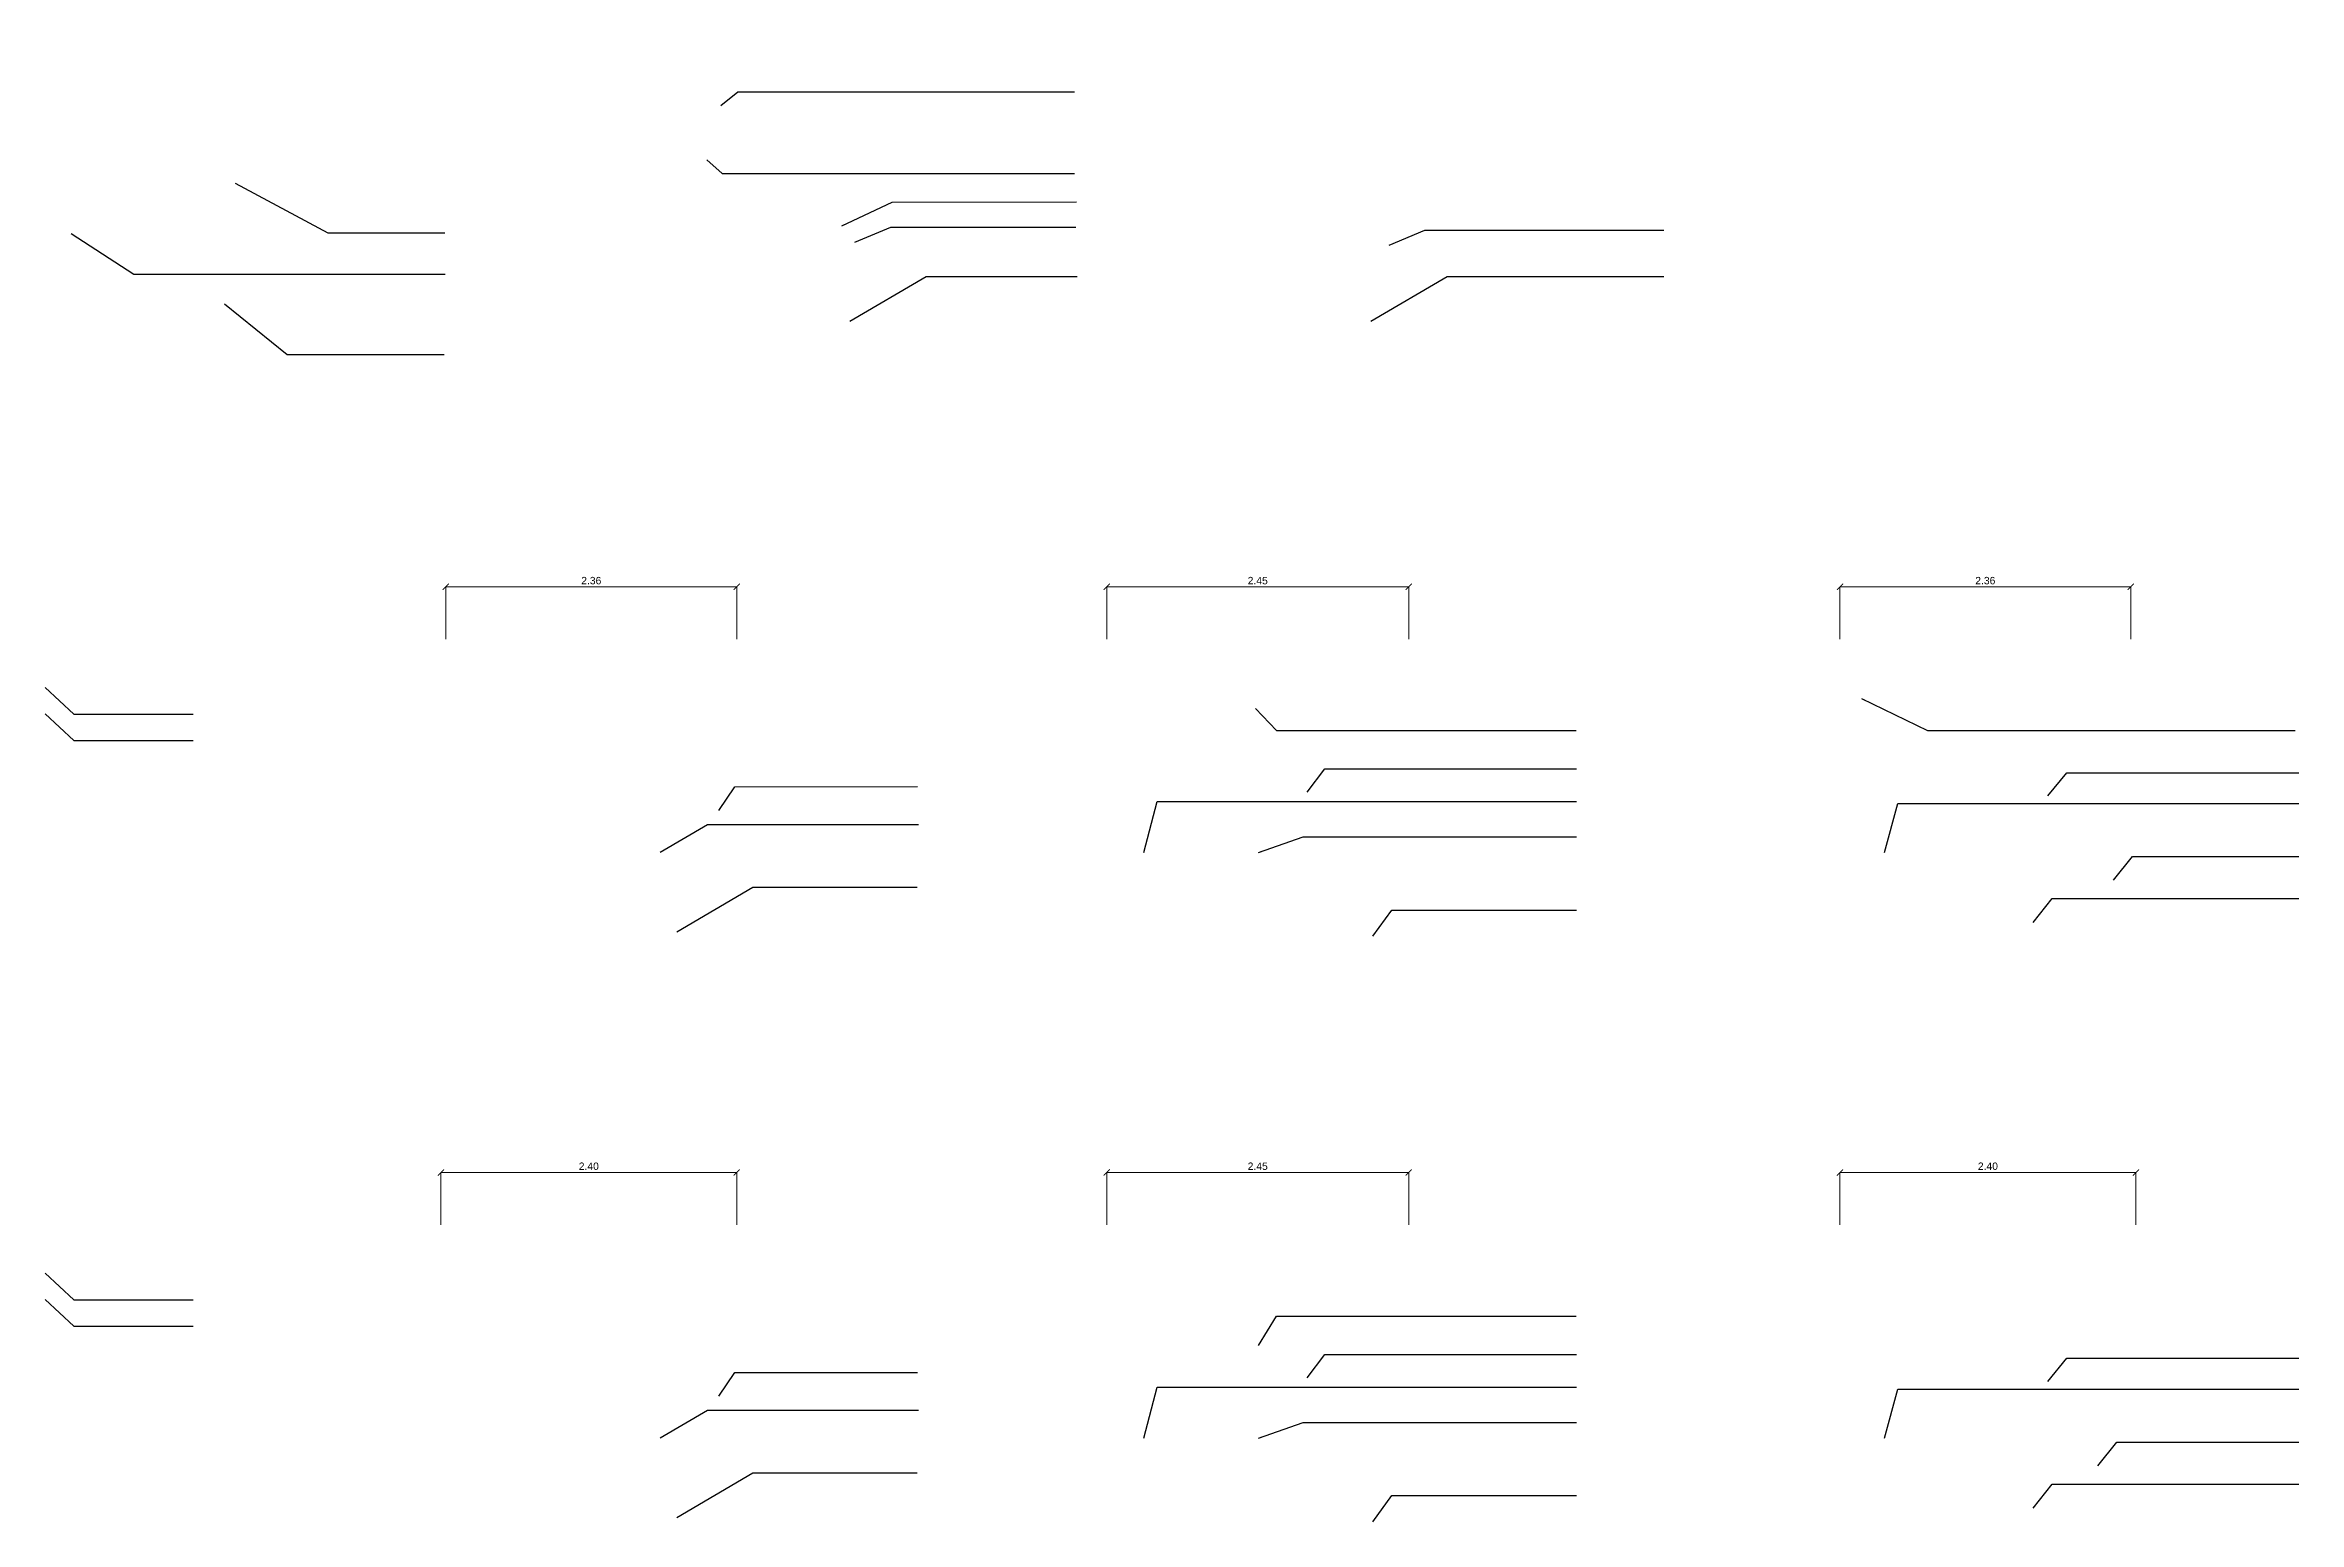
# Model space of a CAD drawing. Header units: metres. Extents: x 197.9 to 264.6, y -20.1 to 17.4.
# Drawn here: x 198.08 to 216.37, y 4.18 to 16.16 of the extents above; entities that cross this region are included whole.
import ezdxf

# ---------------------------------------------------------------- set-up
doc = ezdxf.new("R2010")
doc.units = ezdxf.units.M
doc.header["$LTSCALE"] = 10
doc.layers.add('A-COTAS', color=1, linetype='Continuous', lineweight=5)
doc.layers.add('FO-Hachuras dos pilares', color=8, linetype='Continuous', lineweight=5)
doc.layers.add('A_Llamadas', color=1, linetype='Continuous')
doc.styles.get("Standard").update_dxf_attribs({"font": 'arial.ttf'})
doc.dimstyles.new('A2 1-1 m', dxfattribs={"dimtxt": 1, "dimasz": 1, "dimexe": 0, "dimexo": 0, "dimgap": 0.5, "dimtad": 1, "dimzin": 1, "dimdsep": 46, "dimtxsty": 'Standard', "dimblk": 'ARCHTICK', "dimcen": 1, "dimclrd": 256, "dimclre": 8, "dimclrt": 2, "dimazin": 2, "dimtfac": 1, "dimtix": 1, "dimtmove": 2, "dimatfit": 3, "dimfxl": 2.83, "dimtolj": 1, "dimtzin": 0, "dimlwd": -1, "dimlwe": 5, "dimarcsym": 0})
pattern_1 = [(50, (11.376, 2.7437), (3.643693, -0.31878), [0.381, -4.191]), (355, (11.376, 2.7437), (-0.70487, 3.82114), [0.3048, -3.35281]), (100.4514, (11.6798, 2.717), (2.938825, 3.502355), [0.3238, -3.561805]), (46.1842, (11.376, 3.7597), (5.42158, -0.84085), [0.5715, -6.2865]), (96.6356, (11.828, 3.6896), (4.74808, 4.94852), [0.4857, -5.34271]), (351.184, (11.376, 3.7597), (4.74808, 4.94852), [0.4572, -5.0292]), (21, (11.884, 3.5057), (3.03229, -2.045304), [0.381, -4.191]), (326, (11.884, 3.5057), (1.23604, 3.68376), [0.3048, -3.3528]), (71.4514, (12.1368, 3.3353), (4.26833, 1.638455), [0.3238, -3.5618]), (37.5, (11.3761, 2.7437), (0.061772, 1.691101), [0, -3.31216, 0, -3.4036, 0, -3.3655]), (7.5, (11.3761, 2.7437), (1.336393, 2.003611), [0, -1.94056, 0, -3.23596, 0, -1.2827]), (327.5, (10.2433, 2.7437), (2.711812, -0.114575), [0, -1.27, 0, -3.9624, 0, -5.2578]), (317.5, (9.7353, 2.7437), (2.962584, 0.50853), [0, -1.651, 0, -2.63144, 0, -3.7338])]

# ---------------------------------------------------------------- blocks, each defined once
blk = doc.blocks.new('_ArchTick')
at = {"color": 0, "linetype": 'ByBlock', "const_width": 0.15}
blk.add_lwpolyline([(-0.5, -0.5), (0.5, 0.5)], dxfattribs=at)
blk = doc.blocks.new('*D13')
at = {"layer": 'A-COTAS', "color": 8, "lineweight": 5, "transparency": 16777216}
for p, q in [((201.336, 11.338), (201.336, 11.763)), ((203.696, 11.338), (203.696, 11.763))]:
    blk.add_line(p, q, dxfattribs=at)
at = {"layer": 'A-COTAS', "transparency": 16777216}
blk.add_line((201.336, 11.763), (203.696, 11.763), dxfattribs=at)
at = {"layer": 'Defpoints', "color": 0, "transparency": 16777216}
for p in [(203.696, 11.763), (201.336, 11.338), (203.696, 11.338)]:
    blk.add_point(p, dxfattribs=at)
at = {"layer": 'A-COTAS', "transparency": 16777216, "xscale": 0.05, "yscale": 0.05, "zscale": 0.05, "rotation": 180}
blk.add_blockref('_ArchTick', (201.336, 11.763), dxfattribs=at)
at = {"layer": 'A-COTAS', "transparency": 16777216, "xscale": 0.05, "yscale": 0.05, "zscale": 0.05}
blk.add_blockref('_ArchTick', (203.696, 11.763), dxfattribs=at)
at = {"layer": 'A-COTAS', "color": 2, "transparency": 16777216, "insert": (202.516, 11.813), "char_height": 0.06, "attachment_point": 5}
blk.add_mtext('\\A1;2.36', dxfattribs=at)
blk = doc.blocks.new('*D45')
at = {"layer": 'A-COTAS', "color": 8, "lineweight": 5, "transparency": 16777216}
for p, q in [((206.698, 11.338), (206.698, 11.763)), ((209.148, 11.338), (209.148, 11.763))]:
    blk.add_line(p, q, dxfattribs=at)
at = {"layer": 'A-COTAS', "transparency": 16777216}
blk.add_line((206.698, 11.763), (209.148, 11.763), dxfattribs=at)
at = {"layer": 'Defpoints', "color": 0, "transparency": 16777216}
for p in [(209.148, 11.763), (206.698, 11.338), (209.148, 11.338)]:
    blk.add_point(p, dxfattribs=at)
at = {"layer": 'A-COTAS', "transparency": 16777216, "xscale": 0.05, "yscale": 0.05, "zscale": 0.05, "rotation": 180}
blk.add_blockref('_ArchTick', (206.698, 11.763), dxfattribs=at)
at = {"layer": 'A-COTAS', "transparency": 16777216, "xscale": 0.05, "yscale": 0.05, "zscale": 0.05}
blk.add_blockref('_ArchTick', (209.148, 11.763), dxfattribs=at)
at = {"layer": 'A-COTAS', "color": 2, "transparency": 16777216, "insert": (207.923, 11.813), "char_height": 0.06, "attachment_point": 5}
blk.add_mtext('\\A1;2.45', dxfattribs=at)
blk = doc.blocks.new('*D46')
at = {"layer": 'A-COTAS', "color": 8, "lineweight": 5, "transparency": 16777216}
for p, q in [((212.647, 11.338), (212.647, 11.763)), ((215.006, 11.338), (215.006, 11.763))]:
    blk.add_line(p, q, dxfattribs=at)
at = {"layer": 'A-COTAS', "transparency": 16777216}
blk.add_line((212.647, 11.763), (215.006, 11.763), dxfattribs=at)
at = {"layer": 'Defpoints', "color": 0, "transparency": 16777216}
for p in [(215.006, 11.763), (212.647, 11.338), (215.006, 11.338)]:
    blk.add_point(p, dxfattribs=at)
at = {"layer": 'A-COTAS', "transparency": 16777216, "xscale": 0.05, "yscale": 0.05, "zscale": 0.05, "rotation": 180}
blk.add_blockref('_ArchTick', (212.647, 11.763), dxfattribs=at)
at = {"layer": 'A-COTAS', "transparency": 16777216, "xscale": 0.05, "yscale": 0.05, "zscale": 0.05}
blk.add_blockref('_ArchTick', (215.006, 11.763), dxfattribs=at)
at = {"layer": 'A-COTAS', "color": 2, "transparency": 16777216, "insert": (213.826, 11.813), "char_height": 0.06, "attachment_point": 5}
blk.add_mtext('\\A1;2.36', dxfattribs=at)
blk = doc.blocks.new('*D47')
at = {"layer": 'A-COTAS', "color": 8, "lineweight": 5, "transparency": 16777216}
for p, q in [((201.296, 6.587), (201.296, 7.011)), ((203.696, 6.587), (203.696, 7.011))]:
    blk.add_line(p, q, dxfattribs=at)
at = {"layer": 'A-COTAS', "transparency": 16777216}
blk.add_line((201.296, 7.011), (203.696, 7.011), dxfattribs=at)
at = {"layer": 'Defpoints', "color": 0, "transparency": 16777216}
for p in [(203.696, 7.011), (201.296, 6.587), (203.696, 6.587)]:
    blk.add_point(p, dxfattribs=at)
at = {"layer": 'A-COTAS', "transparency": 16777216, "xscale": 0.05, "yscale": 0.05, "zscale": 0.05, "rotation": 180}
blk.add_blockref('_ArchTick', (201.296, 7.011), dxfattribs=at)
at = {"layer": 'A-COTAS', "transparency": 16777216, "xscale": 0.05, "yscale": 0.05, "zscale": 0.05}
blk.add_blockref('_ArchTick', (203.696, 7.011), dxfattribs=at)
at = {"layer": 'A-COTAS', "color": 2, "transparency": 16777216, "insert": (202.496, 7.062), "char_height": 0.06, "attachment_point": 5}
blk.add_mtext('\\A1;2.40', dxfattribs=at)
blk = doc.blocks.new('*D48')
at = {"layer": 'A-COTAS', "color": 8, "lineweight": 5, "transparency": 16777216}
for p, q in [((206.698, 6.587), (206.698, 7.011)), ((209.148, 6.587), (209.148, 7.011))]:
    blk.add_line(p, q, dxfattribs=at)
at = {"layer": 'A-COTAS', "transparency": 16777216}
blk.add_line((206.698, 7.011), (209.148, 7.011), dxfattribs=at)
at = {"layer": 'Defpoints', "color": 0, "transparency": 16777216}
for p in [(209.148, 7.011), (206.698, 6.587), (209.148, 6.587)]:
    blk.add_point(p, dxfattribs=at)
at = {"layer": 'A-COTAS', "transparency": 16777216, "xscale": 0.05, "yscale": 0.05, "zscale": 0.05, "rotation": 180}
blk.add_blockref('_ArchTick', (206.698, 7.011), dxfattribs=at)
at = {"layer": 'A-COTAS', "transparency": 16777216, "xscale": 0.05, "yscale": 0.05, "zscale": 0.05}
blk.add_blockref('_ArchTick', (209.148, 7.011), dxfattribs=at)
at = {"layer": 'A-COTAS', "color": 2, "transparency": 16777216, "insert": (207.923, 7.062), "char_height": 0.06, "attachment_point": 5}
blk.add_mtext('\\A1;2.45', dxfattribs=at)
blk = doc.blocks.new('*D49')
at = {"layer": 'A-COTAS', "color": 8, "lineweight": 5, "transparency": 16777216}
for p, q in [((212.647, 6.587), (212.647, 7.011)), ((215.047, 6.587), (215.047, 7.011))]:
    blk.add_line(p, q, dxfattribs=at)
at = {"layer": 'A-COTAS', "transparency": 16777216}
blk.add_line((212.647, 7.011), (215.047, 7.011), dxfattribs=at)
at = {"layer": 'Defpoints', "color": 0, "transparency": 16777216}
for p in [(215.047, 7.011), (212.647, 6.587), (215.047, 6.587)]:
    blk.add_point(p, dxfattribs=at)
at = {"layer": 'A-COTAS', "transparency": 16777216, "xscale": 0.05, "yscale": 0.05, "zscale": 0.05, "rotation": 180}
blk.add_blockref('_ArchTick', (212.647, 7.011), dxfattribs=at)
at = {"layer": 'A-COTAS', "transparency": 16777216, "xscale": 0.05, "yscale": 0.05, "zscale": 0.05}
blk.add_blockref('_ArchTick', (215.047, 7.011), dxfattribs=at)
at = {"layer": 'A-COTAS', "color": 2, "transparency": 16777216, "insert": (213.847, 7.062), "char_height": 0.06, "attachment_point": 5}
blk.add_mtext('\\A1;2.40', dxfattribs=at)

msp = doc.modelspace()

# ---------------------------------------------------------------- hatches: boundary and pattern name
at = {"layer": 'FO-Hachuras dos pilares'}
h = msp.add_hatch(dxfattribs=at)
h.set_pattern_fill('AR-CONC', color=253, scale=0.02)
h.set_pattern_definition(pattern_1)
h.paths.add_polyline_path([(214.952, 16.058), (214.952, 16.158, 0.414214), (214.902, 16.108, 0.414214)])
h = msp.add_hatch(dxfattribs=at)
h.set_pattern_fill('AR-CONC', color=253, scale=0.02)
h.set_pattern_definition(pattern_1)
h.paths.add_polyline_path([(214.952, 16.158, 0.414214), (214.902, 16.108, 0.414214), (214.952, 16.058)])
h = msp.add_hatch(dxfattribs=at)
h.set_pattern_fill('AR-CONC', color=253, scale=0.034266)
h.set_pattern_definition([(50, (-145.1476, -9.551), (6.24278, -0.54617), [0.65277, -7.18048]), (355, (-145.1476, -9.551), (-1.20766, 6.54679), [0.52222, -5.74441]), (100.4514, (-144.6274, -9.5966), (5.03512, 6.00062), [0.55477, -6.10248]), (46.1842, (-145.148, -7.8104), (9.28885, -1.44063), [0.97916, -10.77072]), (96.6356, (-144.374, -7.93), (8.13494, 8.47835), [0.83216, -9.15372]), (351.184, (-145.148, -7.81), (8.13494, 8.47835), [0.78332, -8.61657]), (21, (-144.2773, -8.2456), (5.19525, -3.50424), [0.65277, -7.18048]), (326, (-144.277, -8.2456), (2.11772, 6.31142), [0.52222, -5.74439]), (71.4514, (-143.8443, -8.5376), (7.31297, 2.80718), [0.55477, -6.10247]), (37.5, (-145.1476, -9.5511), (0.105835, 2.89738), [0, -5.674757, 0, -5.831422, 0, -5.766145]), (7.5, (-145.1476, -9.551), (2.289656, 3.432808), [0, -3.32478, 0, -5.544203, 0, -2.197663]), (327.5, (-147.0885, -9.551), (4.646175, -0.196302), [0, -2.175904, 0, -6.78882, 0, -9.008242]), (317.5, (-147.959, -9.551), (5.075825, 0.87127), [0, -2.828675, 0, -4.508473, 0, -6.397157])])
h.paths.add_polyline_path([(204.007, 13.402), (203.964, 13.317), (204.007, 13.317)])

# ---------------------------------------------------------------- dimensions: what is measured, and where the dimension line sits
at = {"layer": 'A-COTAS'}
for base, p1, p2, picture, middle in [((203.696, 11.763), (201.336, 11.338), (203.696, 11.338), '*D13', (202.516, 11.813)), ((209.148, 11.763), (206.698, 11.338), (209.148, 11.338), '*D45', (207.923, 11.813)), ((215.006, 11.763), (212.647, 11.338), (215.006, 11.338), '*D46', (213.826, 11.813)), ((203.696, 7.011), (201.296, 6.587), (203.696, 6.587), '*D47', (202.496, 7.062)), ((209.148, 7.011), (206.698, 6.587), (209.148, 6.587), '*D48', (207.923, 7.062)), ((215.047, 7.011), (212.647, 6.587), (215.047, 6.587), '*D49', (213.847, 7.062))]:
    dim = msp.add_linear_dim(base=base, p1=p1, p2=p2, dimstyle='A2 1-1 m', override={"dimtxt": 0.06, "dimasz": 0.05, "dimgap": 0.02}, dxfattribs=at)
    dim.commit()
    dim.dimension.update_dxf_attribs({"geometry": picture, "text_midpoint": middle})

# ---------------------------------------------------------------- leaders
at = {"layer": 'A_Llamadas'}
for points in [[(203.567, 15.667), (203.706, 15.78), (206.437, 15.78)], [(203.454, 15.227), (203.577, 15.115), (206.437, 15.115)], [(199.626, 15.039), (200.378, 14.634), (201.327, 14.634)], [(204.548, 14.692), (204.956, 14.884), (206.452, 14.885)], [(198.297, 14.629), (198.806, 14.3), (201.331, 14.3)], [(204.655, 14.558), (204.947, 14.68), (206.446, 14.681)], [(208.988, 14.535), (209.28, 14.657), (211.219, 14.656)], [(204.614, 13.918), (205.233, 14.281), (206.457, 14.281)], [(208.841, 13.918), (209.459, 14.281), (211.219, 14.281)], [(199.54, 14.058), (200.049, 13.649), (201.322, 13.649)], [(198.085, 10.947), (198.317, 10.73), (199.287, 10.73)], [(212.822, 10.858), (213.358, 10.598), (216.341, 10.598)], [(198.085, 10.733), (198.317, 10.516), (199.287, 10.516)], [(207.905, 10.776), (208.074, 10.598), (210.507, 10.598)], [(208.324, 10.097), (208.468, 10.285), (210.51, 10.285)], [(214.332, 10.067), (214.486, 10.255), (216.37, 10.255)], [(203.55, 9.947), (203.681, 10.141), (205.164, 10.142)], [(206.998, 9.608), (207.108, 10.021), (210.51, 10.021)], [(213.007, 9.608), (213.117, 10.006), (216.37, 10.006)], [(203.074, 9.609), (203.458, 9.834), (205.172, 9.834)], [(207.929, 9.608), (208.291, 9.734), (210.51, 9.734)], [(214.866, 9.382), (215.02, 9.575), (216.37, 9.575)], [(203.209, 8.963), (203.827, 9.326), (205.161, 9.326)], [(214.214, 9.04), (214.368, 9.234), (216.37, 9.234)], [(208.858, 8.928), (209.012, 9.141), (210.51, 9.141)], [(198.085, 6.196), (198.317, 5.979), (199.287, 5.979)], [(198.085, 5.982), (198.317, 5.765), (199.287, 5.765)], [(207.93, 5.609), (208.074, 5.847), (210.507, 5.847)], [(208.324, 5.346), (208.468, 5.534), (210.51, 5.534)], [(214.332, 5.316), (214.486, 5.504), (216.37, 5.504)], [(203.55, 5.196), (203.681, 5.39), (205.164, 5.39)], [(206.998, 4.857), (207.108, 5.27), (210.51, 5.27)], [(213.007, 4.857), (213.117, 5.255), (216.37, 5.255)], [(203.074, 4.858), (203.458, 5.083), (205.172, 5.083)], [(207.929, 4.857), (208.291, 4.983), (210.51, 4.983)], [(214.739, 4.631), (214.893, 4.824), (216.37, 4.824)], [(203.209, 4.212), (203.827, 4.575), (205.161, 4.575)], [(208.858, 4.177), (209.012, 4.39), (210.51, 4.39)], [(214.214, 4.289), (214.368, 4.483), (216.37, 4.483)]]:
    msp.add_leader(points, dimstyle='A2 1-1 m', override={"dimscale": 0, "dimtxt": 0.025, "dimasz": 0.025, "dimgap": 0.5, "dimtad": 0}, dxfattribs=at)

doc.saveas('drawing.dxf')
